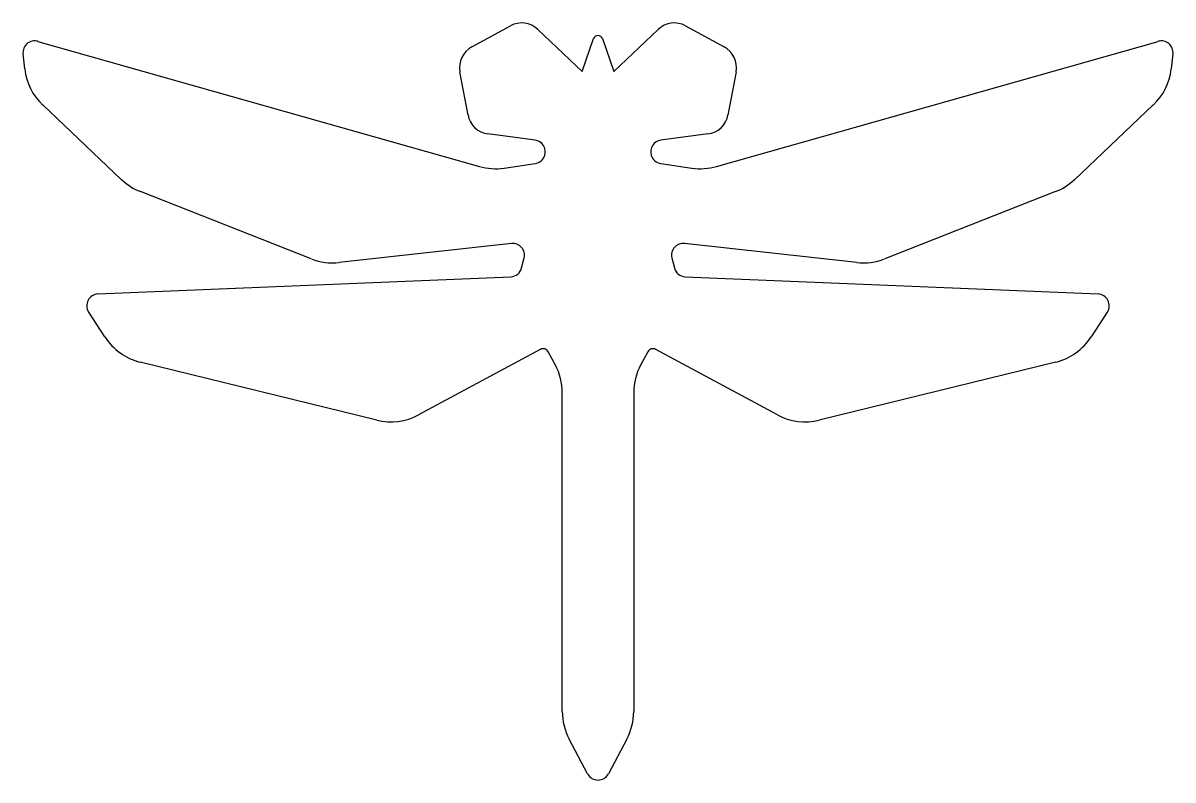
# Model space of a CAD drawing. Extents: x -59 to 59, y -34 to 44.
import ezdxf

# ---------------------------------------------------------------- set-up
doc = ezdxf.new("R2010")
doc.units = 0
doc.layers.get('0').update_dxf_attribs({"linetype": 'CONTINUOUS'})

msp = doc.modelspace()

# ---------------------------------------------------------------- linework, layer by layer
for p, q in [((-12.9, 41.35), (-8.95, 43.5)), ((-6.15, 43.13), (-1.62, 38.83)), ((1.62, 38.83), (6.15, 43.13)), ((8.95, 43.5), (12.9, 41.35)), ((-57.26, 41.91), (-12.12, 29.12)), ((-1.62, 38.83), (-0.45, 42.19)), ((0.45, 42.19), (1.62, 38.83)), ((12.12, 29.12), (57.26, 41.91)), ((-58.61, 39.1), (-58.78, 40.63)), ((58.78, 40.63), (58.61, 39.1)), ((-13.29, 34.38), (-14.11, 38.8)), ((14.11, 38.8), (13.29, 34.38)), ((-48.71, 27.77), (-56.77, 35.41)), ((56.77, 35.41), (48.71, 27.77)), ((-6.44, 31.81), (-11.25, 32.44)), ((11.25, 32.44), (6.44, 31.81)), ((-9.61, 28.96), (-6.42, 29.43)), ((-5.44, 30.29), (-5.44, 30.29)), ((5.44, 30.29), (5.44, 30.29)), ((6.42, 29.43), (9.61, 28.96)), ((-29.31, 19.67), (-46.78, 26.55)), ((46.78, 26.55), (29.31, 19.67)), ((-8.86, 21.25), (-26.45, 19.29)), ((26.45, 19.29), (8.86, 21.25)), ((-7.81, 18.76), (-7.56, 19.77)), ((7.56, 19.77), (7.81, 18.76)), ((-51.12, 16.09), (-8.92, 17.85)), ((8.92, 17.85), (51.12, 16.09)), ((-50.42, 11.69), (-52.07, 14.24)), ((52.07, 14.24), (50.42, 11.69)), ((-5.9, 10.42), (-18.34, 3.73)), ((-4.36, 8.81), (-5.08, 10.17)), ((5.08, 10.17), (4.36, 8.81)), ((18.34, 3.73), (5.9, 10.42)), ((-22.61, 3.18), (-46.81, 9.12)), ((46.81, 9.12), (22.61, 3.18)), ((-3.65, -26.6), (-3.65, 5.99)), ((3.65, 5.99), (3.65, -26.6)), ((-1.06, -32.96), (-2.95, -29.43)), ((2.95, -29.43), (1.06, -32.96))]:
    msp.add_line(p, q)
for centre, radius, start, end in [((-7.8, 41.39), 2.4, 46.4946, 118.4946), ((7.8, 41.39), 2.4, 61.5054, 133.5054), ((0, 42.03), 0.48, 19.1988, 160.8012), ((-57.59, 40.76), 1.2, 74.1753, 186.3525), ((-11.75, 39.24), 2.4, 118.4946, 190.4946), ((11.75, 39.24), 2.4, 349.5054, 61.5054), ((57.59, 40.76), 1.2, 353.6475, 105.8247), ((-52.65, 39.76), 6, 186.3525, 226.5692), ((52.65, 39.76), 6, 313.4308, 353.6475), ((-10.93, 34.82), 2.4, 190.4946, 262.4946), ((10.93, 34.82), 2.4, 277.5054, 349.5054), ((-6.59, 30.62), 1.2, 344.1753, 82.4946), ((6.59, 30.62), 1.2, 97.5054, 195.8247), ((-6.59, 30.61), 1.2, 278.3893, 344.1753), ((6.59, 30.61), 1.2, 195.8247, 261.6107), ((-10.48, 34.89), 6, 254.1753, 278.3893), ((10.48, 34.89), 6, 261.6107, 285.8247), ((-44.58, 32.13), 6, 226.5692, 248.5217), ((44.58, 32.13), 6, 291.4783, 313.4308), ((-8.72, 20.06), 1.2, 346.2215, 96.3525), ((8.72, 20.06), 1.2, 83.6475, 193.7785), ((-27.11, 25.26), 6, 248.5217, 276.3525), ((27.11, 25.26), 6, 263.6475, 291.4783), ((-8.97, 19.05), 1.2, 272.3845, 346.2215), ((8.97, 19.05), 1.2, 193.7785, 267.6155), ((-51.07, 14.89), 1.2, 92.3845, 212.9209), ((51.07, 14.89), 1.2, 327.0791, 87.6155), ((-45.38, 14.95), 6, 212.9209, 256.2215), ((45.38, 14.95), 6, 283.7785, 327.0791), ((-5.61, 9.89), 0.6, 28.1001, 118.2703), ((5.61, 9.89), 0.6, 61.7297, 151.8999), ((-9.65, 5.99), 6, 360, 28.1001), ((9.65, 5.99), 6, 151.8999, 180), ((-21.18, 9.01), 6, 256.2215, 298.2703), ((21.18, 9.01), 6, 241.7297, 283.7785), ((2.35, -26.6), 6, 180, 208.1001), ((-2.35, -26.6), 6, 331.8999, 360), ((0, -32.4), 1.2, 208.1001, 331.8999)]:
    msp.add_arc(centre, radius, start, end)

doc.saveas('drawing.dxf')
